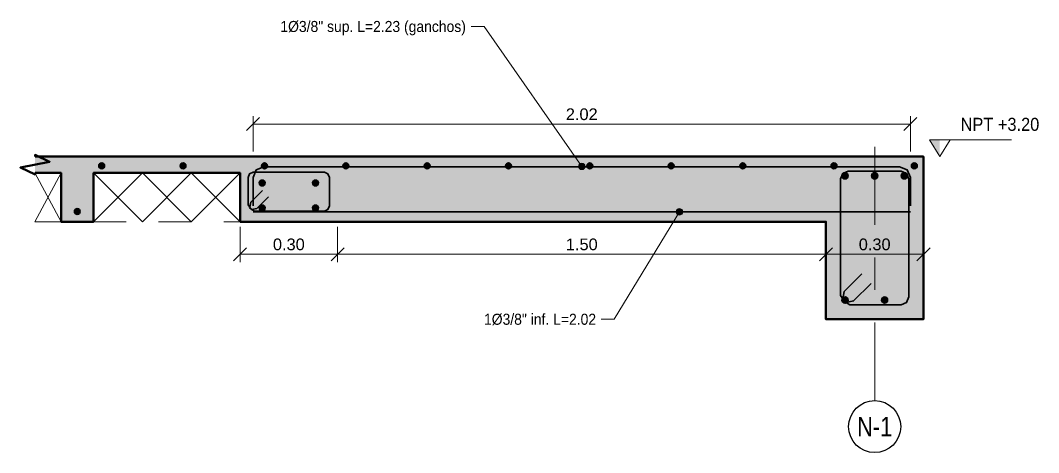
# Model space of a CAD drawing. Header units: metres. Extents: x -3 to 125, y -40 to 31.
# Drawn here: x 97.39 to 100.519, y -0.71 to 0.619 of the extents above; entities that cross this region are included whole.
import ezdxf
from ezdxf.enums import TextEntityAlignment as Align

# ---------------------------------------------------------------- set-up
doc = ezdxf.new("R2010")
doc.units = ezdxf.units.M
doc.linetypes.add('EJE20', pattern=[0.35, 0.24, -0.04, 0.03, -0.04])
doc.linetypes.add('OCULTA20', pattern=[0.09, 0.06, -0.03])
for name, color, linetype, lineweight in [('E-ACERO', 1, 'Continuous', 35), ('E-ACERO-TXT', 7, 'Continuous', 18), ('E-CORTE', 7, 'Continuous', 50), ('E-CORTE-ACH', 254, 'Continuous', 0), ('E-COTA', 7, 'Continuous', 13), ('E-EJES', 1, 'Continuous', 18), ('E-EJES-ID', 7, 'Continuous', 25), ('E-NIVEL', 7, 'Continuous', 18), ('E-PROYECCION', 8, 'Continuous', 18)]:
    doc.layers.add(name, color=color, linetype=linetype, lineweight=lineweight)
doc.styles.add('ARIAL', font='arial.ttf')
doc.dimstyles.new('COTA20', dxfattribs={"dimtxt": 0.036, "dimasz": 0.024, "dimexe": 0.024, "dimexo": 0.016, "dimgap": 0.012, "dimtad": 1, "dimzin": 0, "dimdsep": 46, "dimtxsty": 'ARIAL', "dimtsz": 0.02, "dimcen": 2.5, "dimclrd": 7, "dimclre": 7, "dimclrt": 7, "dimazin": 3, "dimtfac": 1, "dimtmove": 2, "dimatfit": 3, "dimlwd": 13, "dimlwe": 13})

msp = doc.modelspace()

# ---------------------------------------------------------------- hatches: boundary and pattern name
at = {"layer": 'E-ACERO'}
h = msp.add_hatch(color=256, dxfattribs=at)
edge = h.paths.add_edge_path()
edge.add_arc((97.64, 0.1718), 0.009, 0, 360)
h = msp.add_hatch(color=256, dxfattribs=at)
edge = h.paths.add_edge_path()
edge.add_arc((97.89, 0.1718), 0.009, 0, 360)
h = msp.add_hatch(color=256, dxfattribs=at)
edge = h.paths.add_edge_path()
edge.add_arc((98.14, 0.1718), 0.009, 0, 360)
h = msp.add_hatch(color=256, dxfattribs=at)
edge = h.paths.add_edge_path()
edge.add_arc((98.39, 0.1718), 0.009, 0, 360)
h = msp.add_hatch(color=256, dxfattribs=at)
edge = h.paths.add_edge_path()
edge.add_arc((98.64, 0.1718), 0.009, 0, 360)
h = msp.add_hatch(color=256, dxfattribs=at)
edge = h.paths.add_edge_path()
edge.add_arc((98.89, 0.1718), 0.009, 0, 360)
h = msp.add_hatch(color=256, dxfattribs=at)
edge = h.paths.add_edge_path()
edge.add_arc((99.14, 0.1718), 0.009, 0, 360)
h = msp.add_hatch(color=256, dxfattribs=at)
edge = h.paths.add_edge_path()
edge.add_arc((99.39, 0.1718), 0.009, 0, 360)
h = msp.add_hatch(color=256, dxfattribs=at)
edge = h.paths.add_edge_path()
edge.add_arc((99.61, 0.1718), 0.009, 0, 360)
h = msp.add_hatch(color=256, dxfattribs=at)
edge = h.paths.add_edge_path()
edge.add_arc((99.89, 0.1718), 0.009, 0, 360)
h = msp.add_hatch(color=256, dxfattribs=at)
edge = h.paths.add_edge_path()
edge.add_arc((100.1368, 0.1718), 0.009, 0, 360)
h = msp.add_hatch(color=256, dxfattribs=at)
edge = h.paths.add_edge_path()
edge.add_arc((98.133, 0.1189), 0.009, 0, 360)
h = msp.add_hatch(color=256, dxfattribs=at)
edge = h.paths.add_edge_path()
edge.add_arc((98.297, 0.1189), 0.009, 0, 360)
h = msp.add_hatch(color=256, dxfattribs=at)
edge = h.paths.add_edge_path()
edge.add_arc((99.924, 0.1409), 0.00953, 0, 360)
h = msp.add_hatch(color=256, dxfattribs=at)
edge = h.paths.add_edge_path()
edge.add_arc((100.015, 0.1409), 0.00953, 0, 360)
h = msp.add_hatch(color=256, dxfattribs=at)
edge = h.paths.add_edge_path()
edge.add_arc((100.1059, 0.1409), 0.00953, 0, 360)
h = msp.add_hatch(color=256, dxfattribs=at)
edge = h.paths.add_edge_path()
edge.add_arc((97.565, 0.0313), 0.009, 0, 360)
h = msp.add_hatch(color=256, dxfattribs=at)
edge = h.paths.add_edge_path()
edge.add_arc((98.133, 0.0422), 0.009, 0, 360)
h = msp.add_hatch(color=256, dxfattribs=at)
edge = h.paths.add_edge_path()
edge.add_arc((98.297, 0.0422), 0.009, 0, 360)
h = msp.add_hatch(color=256, dxfattribs=at)
edge = h.paths.add_edge_path()
edge.add_arc((99.924, -0.241), 0.00953, 0, 360)
h = msp.add_hatch(color=256, dxfattribs=at)
edge = h.paths.add_edge_path()
edge.add_arc((100.0453, -0.241), 0.00953, 0, 360)
at = {"layer": 'E-ACERO-TXT'}
h = msp.add_hatch(color=256, dxfattribs=at)
edge = h.paths.add_edge_path()
edge.add_arc((99.115, 0.17), 0.01, 0, 360)
h = msp.add_hatch(color=256, dxfattribs=at)
edge = h.paths.add_edge_path()
edge.add_arc((99.415, 0.03), 0.01, 0, 360)
at = {"layer": 'E-CORTE-ACH'}
msp.add_hatch(color=256, dxfattribs=at).paths.add_polyline_path([(98.065, 0), (98.065, 0.15), (97.615, 0.15), (97.615, 0), (97.515, 0), (97.515, 0.15), (97.435, 0.15), (97.435, 0.2), (97.515, 0.2), (97.615, 0.2), (98.065, 0.2), (100.165, 0.2), (100.165, 0.15), (100.165, 0), (100.1649, 0), (100.165, 0), (100.165, 0), (100.165, -0.3), (100.165, -0.3), (100.1649, -0.3), (99.865, -0.3), (99.865, -0.3), (99.865, -0.3), (99.865, 0), (99.865, 0), (99.865, 0)])
at = {"layer": 'E-NIVEL'}
msp.add_hatch(color=7, dxfattribs=at).paths.add_polyline_path([(100.215, 0.2), (100.183, 0.2512), (100.215, 0.2512)])

# ---------------------------------------------------------------- linework, layer by layer
at = {"layer": 'E-ACERO'}
for points in [[(100.125, 0.0489), (100.125, 0.1356), (100.1152, 0.1591), (100.0916, 0.1689), (98.1383, 0.1689), (98.1147, 0.1591), (98.105, 0.1356), (98.105, 0.0489)], [(98.1018, 0.0375), (98.109, 0.0327), (98.3241, 0.0327), (98.3353, 0.0373), (98.34, 0.0486), (98.34, 0.1361), (98.3353, 0.1474), (98.3241, 0.152), (98.1058, 0.152), (98.0946, 0.1474), (98.09, 0.1361), (98.09, 0.0517), (98.0948, 0.0446)], [(98.1018, 0.0375), (98.109, 0.0327), (98.3241, 0.0327), (98.3353, 0.0373), (98.34, 0.0486), (98.34, 0.1361), (98.3353, 0.1474), (98.3241, 0.152), (98.1058, 0.152), (98.0946, 0.1474), (98.09, 0.1361), (98.09, 0.0517), (98.0948, 0.0446)], [(99.9275, -0.248), (99.9383, -0.2552), (100.0964, -0.2552), (100.1132, -0.2483), (100.1202, -0.2314), (100.1202, 0.1314), (100.1132, 0.1483), (100.0964, 0.1552), (99.9335, 0.1552), (99.9167, 0.1483), (99.9097, 0.1314), (99.9097, -0.2267), (99.9169, -0.2374)], [(99.9275, -0.248), (99.9383, -0.2552), (100.0964, -0.2552), (100.1132, -0.2483), (100.1202, -0.2314), (100.1202, 0.1314), (100.1132, 0.1483), (100.0964, 0.1552), (99.9335, 0.1552), (99.9167, 0.1483), (99.9097, 0.1314), (99.9097, -0.2267), (99.9169, -0.2374)], [(99.9275, -0.248), (99.9383, -0.2552), (100.0964, -0.2552), (100.1132, -0.2483), (100.1202, -0.2314), (100.1202, 0.1314), (100.1132, 0.1483), (100.0964, 0.1552), (99.9335, 0.1552), (99.9167, 0.1483), (99.9097, 0.1314), (99.9097, -0.2267), (99.9169, -0.2374)], [(99.9275, -0.248), (99.9383, -0.2552), (100.0964, -0.2552), (100.1132, -0.2483), (100.1202, -0.2314), (100.1202, 0.1314), (100.1132, 0.1483), (100.0964, 0.1552), (99.9335, 0.1552), (99.9167, 0.1483), (99.9097, 0.1314), (99.9097, -0.2267), (99.9169, -0.2374)], [(99.9275, -0.248), (99.9383, -0.2552), (100.0964, -0.2552), (100.1132, -0.2483), (100.1202, -0.2314), (100.1202, 0.1314), (100.1132, 0.1483), (100.0964, 0.1552), (99.9335, 0.1552), (99.9167, 0.1483), (99.9097, 0.1314), (99.9097, -0.2267), (99.9169, -0.2374)], [(99.9275, -0.248), (99.9383, -0.2552), (100.0964, -0.2552), (100.1132, -0.2483), (100.1202, -0.2314), (100.1202, 0.1314), (100.1132, 0.1483), (100.0964, 0.1552), (99.9335, 0.1552), (99.9167, 0.1483), (99.9097, 0.1314), (99.9097, -0.2267), (99.9169, -0.2374)], [(99.9275, -0.248), (99.9383, -0.2552), (100.0964, -0.2552), (100.1132, -0.2483), (100.1202, -0.2314), (100.1202, 0.1314), (100.1132, 0.1483), (100.0964, 0.1552), (99.9335, 0.1552), (99.9167, 0.1483), (99.9097, 0.1314), (99.9097, -0.2267), (99.9169, -0.2374)], [(99.9275, -0.248), (99.9383, -0.2552), (100.0964, -0.2552), (100.1132, -0.2483), (100.1202, -0.2314), (100.1202, 0.1314), (100.1132, 0.1483), (100.0964, 0.1552), (99.9335, 0.1552), (99.9167, 0.1483), (99.9097, 0.1314), (99.9097, -0.2267), (99.9169, -0.2374)], [(99.9275, -0.248), (99.9383, -0.2552), (100.0964, -0.2552), (100.1132, -0.2483), (100.1202, -0.2314), (100.1202, 0.1314), (100.1132, 0.1483), (100.0964, 0.1552), (99.9335, 0.1552), (99.9167, 0.1483), (99.9097, 0.1314), (99.9097, -0.2267), (99.9169, -0.2374)], [(99.9275, -0.248), (99.9383, -0.2552), (100.0964, -0.2552), (100.1132, -0.2483), (100.1202, -0.2314), (100.1202, 0.1314), (100.1132, 0.1483), (100.0964, 0.1552), (99.9335, 0.1552), (99.9167, 0.1483), (99.9097, 0.1314), (99.9097, -0.2267), (99.9169, -0.2374)], [(99.9275, -0.248), (99.9383, -0.2552), (100.0964, -0.2552), (100.1132, -0.2483), (100.1202, -0.2314), (100.1202, 0.1314), (100.1132, 0.1483), (100.0964, 0.1552), (99.9335, 0.1552), (99.9167, 0.1483), (99.9097, 0.1314), (99.9097, -0.2267), (99.9169, -0.2374)], [(99.9275, -0.248), (99.9383, -0.2552), (100.0964, -0.2552), (100.1132, -0.2483), (100.1202, -0.2314), (100.1202, 0.1314), (100.1132, 0.1483), (100.0964, 0.1552), (99.9335, 0.1552), (99.9167, 0.1483), (99.9097, 0.1314), (99.9097, -0.2267), (99.9169, -0.2374)], [(99.9275, -0.248), (99.9383, -0.2552), (100.0964, -0.2552), (100.1132, -0.2483), (100.1202, -0.2314), (100.1202, 0.1314), (100.1132, 0.1483), (100.0964, 0.1552), (99.9335, 0.1552), (99.9167, 0.1483), (99.9097, 0.1314), (99.9097, -0.2267), (99.9169, -0.2374)], [(99.9275, -0.248), (99.9383, -0.2552), (100.0964, -0.2552), (100.1132, -0.2483), (100.1202, -0.2314), (100.1202, 0.1314), (100.1132, 0.1483), (100.0964, 0.1552), (99.9335, 0.1552), (99.9167, 0.1483), (99.9097, 0.1314), (99.9097, -0.2267), (99.9169, -0.2374)], [(99.9275, -0.248), (99.9383, -0.2552), (100.0964, -0.2552), (100.1132, -0.2483), (100.1202, -0.2314), (100.1202, 0.1314), (100.1132, 0.1483), (100.0964, 0.1552), (99.9335, 0.1552), (99.9167, 0.1483), (99.9097, 0.1314), (99.9097, -0.2267), (99.9169, -0.2374)], [(98.1337, 0.0957), (98.0978, 0.0598), (98.0948, 0.0446)], [(98.1337, 0.0957), (98.0978, 0.0598), (98.0948, 0.0446)], [(98.1018, 0.0375), (98.1171, 0.0405), (98.153, 0.0764)], [(98.1018, 0.0375), (98.1171, 0.0405), (98.153, 0.0764)], [(98.0948, 0.0446), (98.0943, 0.0425), (98.0976, 0.0403)], [(98.0948, 0.0446), (98.0943, 0.0425), (98.0976, 0.0403)], [(98.0948, 0.0446), (98.0976, 0.0403)], [(98.0948, 0.0446), (98.0976, 0.0403)], [(98.0976, 0.0403), (98.1018, 0.0375)], [(98.0976, 0.0403), (98.0998, 0.0371), (98.1018, 0.0375)], [(98.0976, 0.0403), (98.1018, 0.0375)], [(98.0976, 0.0403), (98.0998, 0.0371), (98.1018, 0.0375)], [(100.125, 0.0298), (98.105, 0.0298)], [(99.9753, -0.1607), (99.9215, -0.2146), (99.9169, -0.2374)], [(99.9753, -0.1607), (99.9215, -0.2146), (99.9169, -0.2374)], [(99.9753, -0.1607), (99.9215, -0.2146), (99.9169, -0.2374)], [(99.9753, -0.1607), (99.9215, -0.2146), (99.9169, -0.2374)], [(99.9753, -0.1607), (99.9215, -0.2146), (99.9169, -0.2374)], [(99.9753, -0.1607), (99.9215, -0.2146), (99.9169, -0.2374)], [(99.9753, -0.1607), (99.9215, -0.2146), (99.9169, -0.2374)], [(99.9753, -0.1607), (99.9215, -0.2146), (99.9169, -0.2374)], [(99.9753, -0.1607), (99.9215, -0.2146), (99.9169, -0.2374)], [(99.9753, -0.1607), (99.9215, -0.2146), (99.9169, -0.2374)], [(99.9753, -0.1607), (99.9215, -0.2146), (99.9169, -0.2374)], [(99.9753, -0.1607), (99.9215, -0.2146), (99.9169, -0.2374)], [(99.9753, -0.1607), (99.9215, -0.2146), (99.9169, -0.2374)], [(99.9753, -0.1607), (99.9215, -0.2146), (99.9169, -0.2374)], [(99.9753, -0.1607), (99.9215, -0.2146), (99.9169, -0.2374)], [(99.9275, -0.248), (99.9504, -0.2435), (100.0043, -0.1896)], [(99.9275, -0.248), (99.9504, -0.2435), (100.0043, -0.1896)], [(99.9275, -0.248), (99.9504, -0.2435), (100.0043, -0.1896)], [(99.9275, -0.248), (99.9504, -0.2435), (100.0043, -0.1896)], [(99.9275, -0.248), (99.9504, -0.2435), (100.0043, -0.1896)], [(99.9275, -0.248), (99.9504, -0.2435), (100.0043, -0.1896)], [(99.9275, -0.248), (99.9504, -0.2435), (100.0043, -0.1896)], [(99.9275, -0.248), (99.9504, -0.2435), (100.0043, -0.1896)], [(99.9275, -0.248), (99.9504, -0.2435), (100.0043, -0.1896)], [(99.9275, -0.248), (99.9504, -0.2435), (100.0043, -0.1896)], [(99.9275, -0.248), (99.9504, -0.2435), (100.0043, -0.1896)], [(99.9275, -0.248), (99.9504, -0.2435), (100.0043, -0.1896)], [(99.9275, -0.248), (99.9504, -0.2435), (100.0043, -0.1896)], [(99.9275, -0.248), (99.9504, -0.2435), (100.0043, -0.1896)], [(99.9275, -0.248), (99.9504, -0.2435), (100.0043, -0.1896)], [(99.9169, -0.2374), (99.9163, -0.2405), (99.9212, -0.2438)], [(99.9169, -0.2374), (99.9163, -0.2405), (99.9212, -0.2438)], [(99.9169, -0.2374), (99.9163, -0.2405), (99.9212, -0.2438)], [(99.9169, -0.2374), (99.9163, -0.2405), (99.9212, -0.2438)], [(99.9169, -0.2374), (99.9163, -0.2405), (99.9212, -0.2438)], [(99.9169, -0.2374), (99.9163, -0.2405), (99.9212, -0.2438)], [(99.9169, -0.2374), (99.9163, -0.2405), (99.9212, -0.2438)], [(99.9169, -0.2374), (99.9163, -0.2405), (99.9212, -0.2438)], [(99.9169, -0.2374), (99.9163, -0.2405), (99.9212, -0.2438)], [(99.9169, -0.2374), (99.9163, -0.2405), (99.9212, -0.2438)], [(99.9169, -0.2374), (99.9163, -0.2405), (99.9212, -0.2438)], [(99.9169, -0.2374), (99.9163, -0.2405), (99.9212, -0.2438)], [(99.9169, -0.2374), (99.9163, -0.2405), (99.9212, -0.2438)], [(99.9169, -0.2374), (99.9163, -0.2405), (99.9212, -0.2438)], [(99.9169, -0.2374), (99.9163, -0.2405), (99.9212, -0.2438)], [(99.9169, -0.2374), (99.9212, -0.2438)], [(99.9169, -0.2374), (99.9212, -0.2438)], [(99.9169, -0.2374), (99.9212, -0.2438)], [(99.9169, -0.2374), (99.9212, -0.2438)], [(99.9169, -0.2374), (99.9212, -0.2438)], [(99.9169, -0.2374), (99.9212, -0.2438)], [(99.9169, -0.2374), (99.9212, -0.2438)], [(99.9169, -0.2374), (99.9212, -0.2438)], [(99.9169, -0.2374), (99.9212, -0.2438)], [(99.9169, -0.2374), (99.9212, -0.2438)], [(99.9169, -0.2374), (99.9212, -0.2438)], [(99.9169, -0.2374), (99.9212, -0.2438)], [(99.9169, -0.2374), (99.9212, -0.2438)], [(99.9169, -0.2374), (99.9212, -0.2438)], [(99.9169, -0.2374), (99.9212, -0.2438)], [(99.9212, -0.2438), (99.9275, -0.248)], [(99.9212, -0.2438), (99.9244, -0.2487), (99.9275, -0.248)], [(99.9212, -0.2438), (99.9275, -0.248)], [(99.9212, -0.2438), (99.9244, -0.2487), (99.9275, -0.248)], [(99.9212, -0.2438), (99.9275, -0.248)], [(99.9212, -0.2438), (99.9244, -0.2487), (99.9275, -0.248)], [(99.9212, -0.2438), (99.9275, -0.248)], [(99.9212, -0.2438), (99.9244, -0.2487), (99.9275, -0.248)], [(99.9212, -0.2438), (99.9275, -0.248)], [(99.9212, -0.2438), (99.9244, -0.2487), (99.9275, -0.248)], [(99.9212, -0.2438), (99.9275, -0.248)], [(99.9212, -0.2438), (99.9244, -0.2487), (99.9275, -0.248)], [(99.9212, -0.2438), (99.9275, -0.248)], [(99.9212, -0.2438), (99.9244, -0.2487), (99.9275, -0.248)], [(99.9212, -0.2438), (99.9275, -0.248)], [(99.9212, -0.2438), (99.9244, -0.2487), (99.9275, -0.248)], [(99.9212, -0.2438), (99.9275, -0.248)], [(99.9212, -0.2438), (99.9244, -0.2487), (99.9275, -0.248)], [(99.9212, -0.2438), (99.9275, -0.248)], [(99.9212, -0.2438), (99.9244, -0.2487), (99.9275, -0.248)], [(99.9212, -0.2438), (99.9275, -0.248)], [(99.9212, -0.2438), (99.9244, -0.2487), (99.9275, -0.248)], [(99.9212, -0.2438), (99.9275, -0.248)], [(99.9212, -0.2438), (99.9244, -0.2487), (99.9275, -0.248)], [(99.9212, -0.2438), (99.9275, -0.248)], [(99.9212, -0.2438), (99.9244, -0.2487), (99.9275, -0.248)], [(99.9212, -0.2438), (99.9275, -0.248)], [(99.9212, -0.2438), (99.9244, -0.2487), (99.9275, -0.248)], [(99.9212, -0.2438), (99.9275, -0.248)], [(99.9212, -0.2438), (99.9244, -0.2487), (99.9275, -0.248)]]:
    msp.add_lwpolyline(points, dxfattribs=at)
for centre, radius in [((97.64, 0.1718), 0.009), ((97.89, 0.1718), 0.009), ((98.14, 0.1718), 0.009), ((98.39, 0.1718), 0.009), ((98.64, 0.1718), 0.009), ((98.89, 0.1718), 0.009), ((99.14, 0.1718), 0.009), ((99.39, 0.1718), 0.009), ((99.61, 0.1718), 0.009), ((99.89, 0.1718), 0.009), ((100.1368, 0.1718), 0.009), ((98.133, 0.1189), 0.009), ((98.297, 0.1189), 0.009), ((99.924, 0.1409), 0.00953), ((100.015, 0.1409), 0.00953), ((100.1059, 0.1409), 0.00953), ((97.565, 0.0313), 0.009), ((98.133, 0.0422), 0.009), ((98.297, 0.0422), 0.009), ((99.924, -0.241), 0.00953), ((100.0453, -0.241), 0.00953)]:
    msp.add_circle(centre, radius, dxfattribs=at)
at = {"layer": 'E-ACERO-TXT'}
for points in [[(99.115, 0.17), (98.815, 0.6), (98.775, 0.6)], [(99.415, 0.03), (99.215, -0.3), (99.175, -0.3)]]:
    msp.add_lwpolyline(points, dxfattribs=at)
for centre in [(99.115, 0.17), (99.415, 0.03)]:
    msp.add_circle(centre, 0.01, dxfattribs=at)
at = {"layer": 'E-CORTE'}
for points in [[(97.4351, 0.15), (97.4351, 0.145), (97.3901, 0.166), (97.4801, 0.184), (97.4351, 0.205), (97.4351, 0.2)], [(97.4351, 0.2), (97.515, 0.2), (97.615, 0.2), (98.065, 0.2), (100.165, 0.2), (100.165, 0.15), (100.165, 0), (100.1649, 0), (100.165, 0), (100.165, 0), (100.165, -0.3), (100.165, -0.3), (100.1649, -0.3), (99.865, -0.3), (99.865, -0.3), (99.865, -0.3), (99.865, 0), (99.865, 0), (99.865, 0), (98.065, 0)], [(98.065, 0), (98.065, 0.15), (97.615, 0.15), (97.615, 0), (97.515, 0), (97.515, 0.15), (97.4351, 0.15)]]:
    msp.add_lwpolyline(points, dxfattribs=at)
at = {"layer": 'E-EJES', "linetype": 'EJE20'}
msp.add_line((100.015, -0.55), (100.015, 0.25), dxfattribs=at)
at = {"layer": 'E-EJES-ID'}
msp.add_circle((100.015, -0.63), 0.08, dxfattribs=at)
at = {"layer": 'E-NIVEL'}
msp.add_line((100.183, 0.2512), (100.435, 0.2512), dxfattribs=at)
msp.add_lwpolyline([(100.215, 0.2), (100.183, 0.2512), (100.247, 0.2512)], close=True, dxfattribs=at)
at = {"layer": 'E-PROYECCION'}
for p, q in [((97.435, 0.15), (97.515, 0.15)), ((97.435, 0), (97.515, 0.15)), ((97.435, 0.15), (97.515, 0)), ((97.515, 0), (97.515, 0.15)), ((97.615, 0.15), (98.065, 0.15)), ((97.615, 0), (97.615, 0.15)), ((97.615, 0), (97.765, 0.15)), ((97.615, 0.15), (97.765, 0)), ((97.765, 0), (97.915, 0.15)), ((97.765, 0.15), (97.915, 0)), ((97.915, 0), (98.065, 0.15)), ((97.915, 0.15), (98.065, 0)), ((98.065, 0), (98.065, 0.15))]:
    msp.add_line(p, q, dxfattribs=at)
at = {"layer": 'E-PROYECCION', "linetype": 'OCULTA20'}
for p, q in [((97.435, 0), (97.515, 0)), ((97.615, 0), (98.065, 0))]:
    msp.add_line(p, q, dxfattribs=at)

# ---------------------------------------------------------------- texts
at = {"layer": 'E-ACERO-TXT', "style": 'ARIAL', "width": 0.9}
for s, p in [('1Ø3/8" sup. L=2.23 (ganchos)', (98.759, 0.6)), ('1Ø3/8" inf. L=2.02', (99.159, -0.3))]:
    msp.add_text(s, height=0.034, dxfattribs=at).set_placement(p, align=Align.MIDDLE_RIGHT)
at = {"layer": 'E-EJES-ID', "style": 'ARIAL', "width": 0.8}
msp.add_text('N-1', height=0.06, dxfattribs=at).set_placement((100.015, -0.63), align=Align.MIDDLE_CENTER)
at = {"layer": 'E-NIVEL', "style": 'ARIAL', "width": 0.9}
msp.add_text('NPT +3.20', height=0.04, dxfattribs=at).set_placement((100.279, 0.2672), align=Align.BOTTOM_LEFT)

# ---------------------------------------------------------------- dimensions: what is measured, and where the dimension line sits
at = {"layer": 'E-COTA'}
for base, p1, p2 in [((98.105, 0.3), (98.105, 0.2), (100.125, 0.2)), ((98.065, -0.1), (98.065, 0), (98.365, 0)), ((98.365, -0.1), (98.365, 0), (99.865, 0)), ((99.865, -0.1), (99.865, 0), (100.165, 0))]:
    msp.add_linear_dim(base=base, p1=p1, p2=p2, dimstyle='COTA20', override={"dimdec": 2}, dxfattribs=at).render()

doc.saveas('drawing.dxf')
